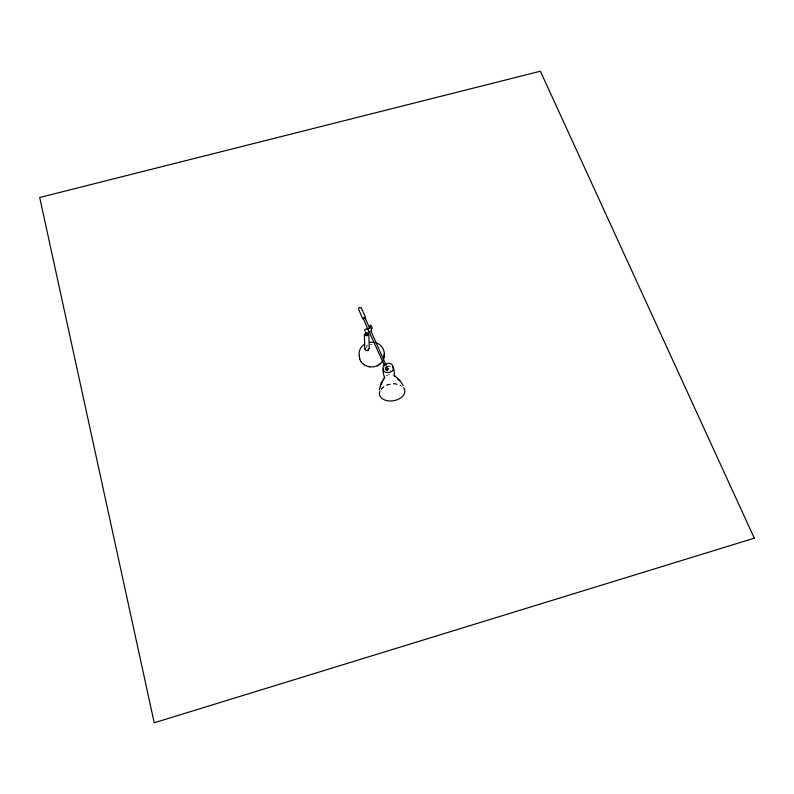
<?xml version="1.0" encoding="UTF-8"?>
<svg xmlns="http://www.w3.org/2000/svg" width="794" height="794" viewBox="0 0 794 794"><rect width="100%" height="100%" fill="white"/><g stroke="black" fill="none" stroke-linecap="round" stroke-linejoin="round"><path stroke-width="0.6" stroke-dasharray="3.97 2.98" d="M386.787 370.232C388.504 368.227 386.241 371.344 386.43 368.783C389.497 367.801 386.003 371.225 386.936 369.875C387.571 368.585 388.921 369.349 387.194 370.957M385.159 369.756L389.775 368.406L390.479 372.406M381.021 389.715C385.179 383.998 394.687 382.113 401.039 385.765M387.561 369.359C388.236 369.488 386.35 369.726 387.651 369.25M386.172 375.8L389.497 374.381L392.941 374.996M387.075 370.282L388.524 369.657L387.055 366.322M386.261 366.461L390.102 365.994M366.322 345.668L368.128 345.023M381.06 389.169A12.813 8.486 -9.2 0 1 387.72 384.753L389.626 384.217A12.813 8.486 -9.2 0 1 400.682 385.279M387.72 384.753L389.626 384.217M387.472 366.848L387.045 366.967A3.99 2.581 -9.2 0 0 385.795 367.592L385.09 367.711M387.373 369.498L387.809 369.885L387.73 368.753M366.371 346.819L366.947 346.73M387.095 369.806L386.489 369.17L387.661 369.041M370.034 344.636L371.979 344.527M386.192 366.252C388.782 366.183 384.147 370.669 386.787 366.252M389.785 366.749L390.559 366.957M385.219 367.691L385.11 367.572M401.625 386.182L402.161 386.618M386.618 370.193L386.251 369.577M386.4 369.766L386.658 370.292M385.03 367.821L386.192 370.421M366.064 347.335A1.826 1.638 -1.6 0 1 367.433 347.127M385.06 368.237A3.811 2.471 -9.2 0 1 391.134 367.215"/><path stroke-width="1.19" d="M384.008 357.677C385.646 351.454 382.182 344.437 375.79 342.78M384.296 355.841L383.522 359.384M379.403 389.715L380.842 383.681L384.385 377.517M368.069 329.034L369.389 328.16M384.653 377.388C385.467 380.564 379.165 363.91 386.609 363.751C395.114 360.347 394.102 374.837 394.469 375.8M380.544 386.867L380.743 386.043M383.472 368.863C382.38 375.264 396.524 372.465 392.603 367.066M381.189 384.683L381.477 383.899M366.312 332.527C364.019 333.877 368.565 334.889 367.195 332.706M382.152 382.39L382.361 381.934L381.795 383.135M383.621 359.325L381.775 362.471L377.2 365.855M383.353 380.177L383.859 379.383M381.696 362.491L382.748 361.002M378.946 364.942L380.465 363.801M364.525 344.219C360.734 346.541 358.392 351.156 359.285 355.583M367.235 334.383L365.974 334.453M377.239 365.855L373.448 366.897L369.518 366.848M369.031 332.368L370.083 332.1M369.18 328.259L364.754 329.49L364.982 331.306M385.298 364.833L386.132 364.873M369.974 342.293L373.885 342.343M369.538 366.848L365.796 365.697M369.587 332.18L369.18 331.862L384.643 365.905M364.128 364.744L365.845 365.697M394.648 375.761L399.948 380.405L403.273 385.626M362.659 363.563L364.188 364.754M397.397 378.728L397.953 379.264M394.181 375.493L394.717 376.287L394.29 375.592M398.32 379.621L399.422 380.822M361.409 362.183L362.729 363.583M360.416 360.655L361.488 362.223M372.217 328.508C371.602 323.386 367.84 324.686 371.205 328.716M365.18 318.225L369.567 328.071M363.553 319.009L368.763 331.584M365.627 317.6L361.28 307.824L359.295 307.417L358.422 308.935L362.868 318.999M386.083 365.171L371.046 331.346M368.069 329.173L367.691 329.034M359.702 359.007L360.506 360.694M371.185 330.354L371.433 330.79L371.185 329.431M359.801 359.057L359.186 355.504M384.068 354.104L384.197 355.851M368.833 334.224L369.27 348.546M364.386 334.363L364.764 348.695M403.62 387.68A12.813 8.486 -9.2 0 1 393.159 400.801A12.813 8.486 -9.2 0 1 379.909 391.114M368.347 349.836A1.826 1.638 -1.6 0 1 367.076 350.353M366.6 350.313A1.826 1.638 -1.6 0 1 365.2 348.784M368.843 348.665A1.826 1.638 -1.6 0 1 368.793 349.092M367.95 333.401A1.578 1.409 -1.6 0 1 367.999 334.81M367.056 335.495A1.578 1.409 -1.6 0 1 366.242 335.525M365.528 335.177A1.578 1.409 -1.6 0 1 365.091 334.562M365.458 333.192A1.578 1.409 -1.6 0 1 365.776 332.954M368.069 333.351A1.727 1.538 -1.6 0 1 368.118 334.879M367.513 335.465A1.727 1.538 -1.6 0 1 364.952 334.611M365.349 333.123A1.727 1.538 -1.6 0 1 365.697 332.865M368.585 349.777A1.777 1.588 -1.6 0 1 367.959 350.382M367.533 350.551A1.777 1.588 -1.6 0 1 366.62 350.581M365.518 349.876A1.777 1.588 -1.6 0 1 365.25 349.092M363.414 318.503C363.781 320.468 363.195 316.399 365.101 317.997C365.458 320.091 364.605 316.111 363.414 318.503M754.3 538.173L154.225 722.778L39.7 197.488L540.386 71.222L754.3 538.173"/></g></svg>
